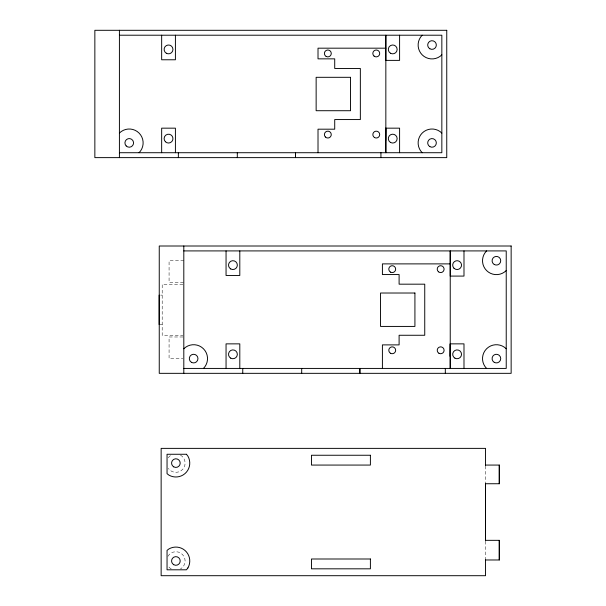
<?xml version="1.0" encoding="UTF-8"?>
<svg xmlns="http://www.w3.org/2000/svg" width="606" height="606" viewBox="0 0 606 606"><rect width="100%" height="100%" fill="white"/><g stroke="black" fill="none" stroke-linecap="round" stroke-linejoin="round"><path stroke-width="0.45" stroke-dasharray="3.03 2.27" d="M183.807 260.739L169.074 260.739L169.074 282.351L183.807 282.351M182.868 284.32L162.196 284.32L162.196 335.406L182.868 335.406M160.673 295.122L162.196 295.122M159.151 324.596L162.196 324.596M182.891 336.981L169.074 336.981L169.074 358.6L182.891 358.6M485.535 466.006L485.535 482.8M485.535 541.272L485.535 559.043M180.497 455.106A9.234 9.234 0 0 1 182.694 469.347A9.234 9.234 0 0 1 168.316 468.4M168.316 457.81A9.234 9.234 0 0 1 171.263 455.106M167.885 556.346A9.234 9.234 0 0 1 182.414 554.437A9.234 9.234 0 0 1 180.497 568.958M171.263 568.958A9.234 9.234 0 0 1 168.316 566.262"/><path stroke-width="0.91" d="M485.535 559.982L499.291 559.982L499.291 540.332L485.535 540.332L485.535 483.739L499.291 483.739L499.291 465.067L485.535 465.067M399.596 35.209L399.596 60.38L385.833 60.38L385.817 48.177L385.84 35.209L385.84 152.72L385.833 128.161L399.596 128.161L399.596 152.72M463.991 250.914L463.991 276.086L450.228 276.086L450.213 263.883L450.235 250.914L450.235 368.425L450.22 343.86L463.991 343.86L463.991 368.425M385.674 140.577L385.833 128.161M450.061 356.283L450.22 343.86M119.412 35.209L441.842 35.209L441.842 152.72L119.412 152.72M385.817 48.177L318.014 48.177L318.014 58.85L334.717 58.85L334.717 68.47L360.35 68.47L360.35 119.556L334.717 119.556L334.717 129.184L318.014 129.184L318.014 152.72M183.807 250.914L506.23 250.914L506.23 368.425L183.807 368.425M450.213 263.883L382.409 263.883L382.409 274.556L399.104 274.556L399.104 284.176L424.745 284.176L424.745 335.262L399.104 335.262L399.104 344.89L382.409 344.89L382.409 368.425M499.291 465.067L499.291 483.739M499.291 540.332L499.291 559.982M485.535 465.347L485.535 448.372L161.143 448.372L161.143 575.7L485.535 575.7L485.535 559.664M485.535 483.27L485.535 540.802M445.327 368.425L445.319 373.334M380.932 152.72L380.932 157.628M359.926 368.425L359.85 373.334L359.85 368.425M301.697 368.425L301.697 373.334M295.539 152.72L295.463 157.628L295.463 152.72M242.756 368.425L242.756 373.334M239.802 250.914L239.802 275.472L226.053 275.472L226.053 250.914M239.802 368.425L239.802 343.86L226.053 343.86L226.053 368.425M237.302 152.72L237.302 157.628M183.807 246.006L183.807 373.334M178.361 152.72L178.361 157.628M175.414 35.209L175.414 59.774L161.658 59.774L161.658 35.209M175.414 152.72L175.414 128.161L161.658 128.161L161.658 152.72M159.151 295.122L159.151 324.596M119.412 30.3L119.412 157.628M441.842 54.858A13.893 13.893 0 0 1 422.193 54.858A13.893 13.893 0 0 1 422.193 35.209M119.412 133.07A13.893 13.893 0 0 1 139.062 133.07A13.893 13.893 0 0 1 139.062 152.72M422.193 152.72A13.893 13.893 0 0 1 422.193 133.07A13.893 13.893 0 0 1 441.842 133.07M183.807 348.776A13.893 13.893 0 0 1 203.457 348.776A13.893 13.893 0 0 1 203.457 368.425M506.23 270.564A13.893 13.893 0 0 1 486.588 270.564A13.893 13.893 0 0 1 486.588 250.914M486.588 368.425A13.893 13.893 0 0 1 486.588 348.776A13.893 13.893 0 0 1 506.23 348.776M187.913 567.913L186.459 569.807L167.044 569.807L167.044 550.384L168.938 548.93A13.893 13.893 0 0 1 187.913 567.913M446.751 30.3L94.854 30.3L94.854 157.628L446.751 157.628L446.751 30.3M350.533 77.31L316.143 77.31L316.143 110.716L350.533 110.716L350.533 77.31M511.146 246.006L159.249 246.006L159.249 373.334L511.146 373.334L511.146 246.006M414.921 293.016L380.538 293.016L380.538 326.422L414.921 326.422L414.921 293.016M186.459 454.265L167.044 454.265L167.044 473.68L168.938 475.134A13.893 13.893 0 0 0 187.913 456.159L186.459 454.265M370.395 455.25L311.454 455.25L311.454 465.067L370.395 465.067L370.395 455.25M370.395 558.997L311.454 558.997L311.454 568.822L370.395 568.822L370.395 558.997M429.851 48.783A4.325 4.325 0 0 0 436.335 45.033A4.325 4.325 0 0 0 429.851 41.291A4.325 4.325 0 0 0 429.851 48.783M429.851 146.637A4.325 4.325 0 0 0 436.335 142.895A4.325 4.325 0 0 0 429.851 139.153A4.325 4.325 0 0 0 429.851 146.637M165.408 141.743A4.424 4.424 0 0 0 172.808 139.759A4.424 4.424 0 0 0 167.392 134.343A4.424 4.424 0 0 0 165.408 141.743M166.324 53.245A4.424 4.424 0 0 0 172.96 49.412A4.424 4.424 0 0 0 166.324 45.586A4.424 4.424 0 0 0 166.324 53.245M390.506 142.44A4.424 4.424 0 0 0 397.142 138.615A4.424 4.424 0 0 0 390.506 134.79A4.424 4.424 0 0 0 390.506 142.44M126.184 145.948A4.325 4.325 0 0 0 133.418 144.016A4.325 4.325 0 0 0 128.124 138.721A4.325 4.325 0 0 0 126.184 145.948M390.506 53.245A4.424 4.424 0 0 0 397.142 49.412A4.424 4.424 0 0 0 390.506 45.586A4.424 4.424 0 0 0 390.506 53.245M374.553 137.562A3.439 3.439 0 0 0 379.704 134.585A3.439 3.439 0 0 0 374.553 131.608A3.439 3.439 0 0 0 374.553 137.562M325.407 137.017A3.439 3.439 0 0 0 331.156 135.479A3.439 3.439 0 0 0 326.945 131.267A3.439 3.439 0 0 0 325.407 137.017M374.061 56.078A3.439 3.439 0 0 0 379.659 54.032A3.439 3.439 0 0 0 375.084 50.215A3.439 3.439 0 0 0 374.061 56.078M326.119 56.419A3.439 3.439 0 0 0 331.277 53.442A3.439 3.439 0 0 0 326.119 50.465A3.439 3.439 0 0 0 326.119 56.419M173.725 466.847A4.325 4.325 0 0 0 180.202 463.105A4.325 4.325 0 0 0 173.725 459.363A4.325 4.325 0 0 0 173.725 466.847M173.725 564.709A4.325 4.325 0 0 0 180.202 560.967A4.325 4.325 0 0 0 173.725 557.217A4.325 4.325 0 0 0 173.725 564.709M494.246 264.481A4.325 4.325 0 0 0 500.73 260.739A4.325 4.325 0 0 0 494.246 256.997A4.325 4.325 0 0 0 494.246 264.481M494.246 362.343A4.325 4.325 0 0 0 500.73 358.6A4.325 4.325 0 0 0 494.246 354.851A4.325 4.325 0 0 0 494.246 362.343M230.719 358.146A4.424 4.424 0 0 0 237.347 354.321A4.424 4.424 0 0 0 230.719 350.488A4.424 4.424 0 0 0 230.719 358.146M230.719 268.943A4.424 4.424 0 0 0 237.347 265.117A4.424 4.424 0 0 0 230.719 261.284A4.424 4.424 0 0 0 230.719 268.943M454.901 358.146A4.424 4.424 0 0 0 461.53 354.321A4.424 4.424 0 0 0 454.901 350.488A4.424 4.424 0 0 0 454.901 358.146M390.506 272.124A3.439 3.439 0 0 0 395.665 269.147A3.439 3.439 0 0 0 390.506 266.17A3.439 3.439 0 0 0 390.506 272.124M438.456 271.783A3.439 3.439 0 0 0 444.046 269.738A3.439 3.439 0 0 0 439.479 265.913A3.439 3.439 0 0 0 438.456 271.783M438.941 353.268A3.439 3.439 0 0 0 444.1 350.291A3.439 3.439 0 0 0 438.941 347.314A3.439 3.439 0 0 0 438.941 353.268M390.506 353.268A3.439 3.439 0 0 0 395.665 350.291A3.439 3.439 0 0 0 390.506 347.314A3.439 3.439 0 0 0 390.506 353.268M453.985 268.246A4.424 4.424 0 0 0 461.386 266.261A4.424 4.424 0 0 0 455.97 260.845A4.424 4.424 0 0 0 453.985 268.246M191.473 362.343A4.325 4.325 0 0 0 197.957 358.6A4.325 4.325 0 0 0 191.473 354.851A4.325 4.325 0 0 0 191.473 362.343"/></g></svg>
